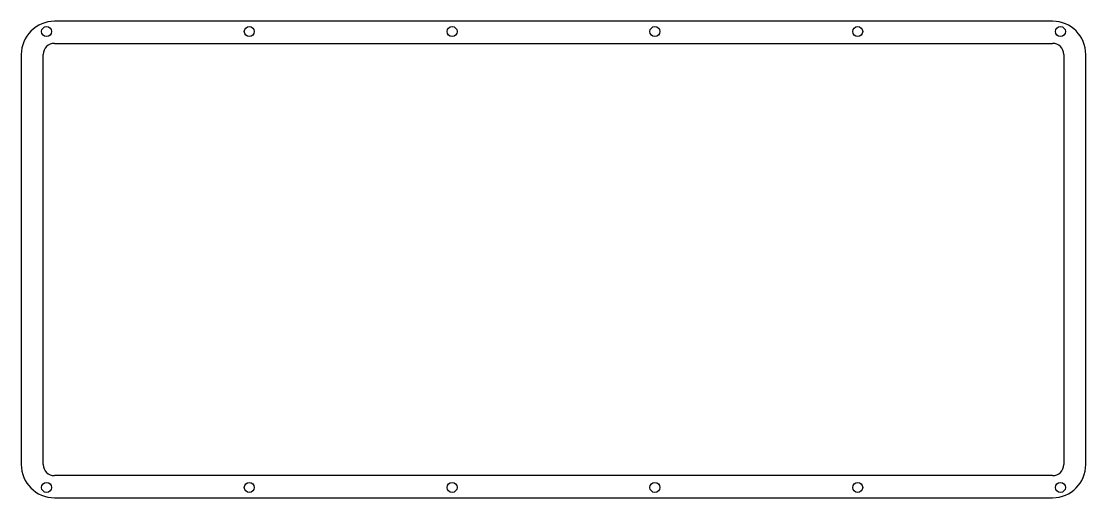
# Model space of a CAD drawing. Header units: millimetres. Extents: x 9 to 373, y 7 to 170.
import ezdxf

# ---------------------------------------------------------------- set-up
doc = ezdxf.new("R2010")
doc.units = ezdxf.units.MM

msp = doc.modelspace()

# ---------------------------------------------------------------- linework, layer by layer
at = {"color": 0}
for p, q in [((361.46, 169.79), (20.41, 169.79)), ((20.41, 162.26), (361.46, 162.26)), ((9.11, 158.48), (9.11, 18.48)), ((16.63, 18.48), (16.63, 158.48)), ((365.25, 158.48), (365.25, 18.48)), ((372.77, 18.48), (372.77, 158.48)), ((361.47, 14.7), (20.42, 14.7)), ((20.41, 7.17), (361.47, 7.17))]:
    msp.add_line(p, q, dxfattribs=at)
for centre in [(17.73, 166.29), (17.73, 10.67)]:
    msp.add_circle(centre, 1.7, dxfattribs=at)
at = {"linetype": 'Continuous'}
for centre in [(87.01, 166.29), (156.3, 166.29), (225.58, 166.29), (294.87, 166.29), (364.15, 166.29), (87.01, 10.67), (156.3, 10.67), (225.58, 10.67), (294.87, 10.67), (364.15, 10.67)]:
    msp.add_circle(centre, 1.7, dxfattribs=at)
at = {"color": 0}
for centre, radius, start, end in [((20.42, 158.48), 11.31, 90.0162, 180.0162), ((361.47, 158.48), 11.31, 0.0162, 90.0162), ((20.42, 158.48), 3.78, 90.052, 180.052), ((361.47, 158.48), 3.78, 0.052, 90.052), ((20.42, 18.48), 11.31, 180.0162, 269.9838), ((20.42, 18.48), 3.78, 180, 270), ((361.47, 18.48), 11.31, 270.0162, 0.0162), ((361.47, 18.48), 3.78, 270, 0)]:
    msp.add_arc(centre, radius, start, end, dxfattribs=at)

doc.saveas('drawing.dxf')
